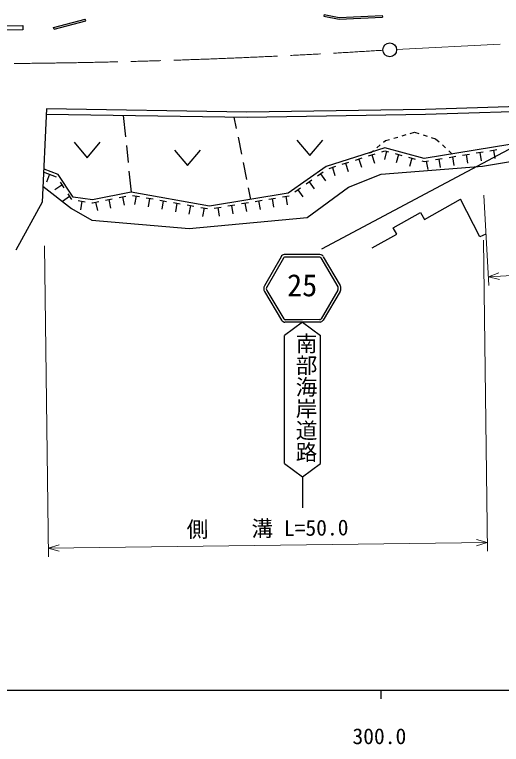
# Model space of a CAD drawing. Units: millimetres, scale not verified. Extents: x 40000 to 680000, y 20000 to 380000.
# Drawn here: x 325617 to 381972, y 198715 to 283170 of the extents above; entities that cross this region are included whole.
import ezdxf
from ezdxf.enums import TextEntityAlignment as Align

# ---------------------------------------------------------------- set-up
doc = ezdxf.new("R2010")
doc.units = ezdxf.units.MM
doc.header["$LTSCALE"] = 1000
doc.linetypes.add('CHAIN', pattern=[18.5, 12, -1.5, 3.5, -1.5])
for name, color, linetype, lineweight in [('M-BGD', 7, 'Continuous', 25), ('M-BMK', 2, 'CHAIN', 13), ('M-BMK-SRVR', 3, 'Continuous', 25), ('M-STR-HTXT', 7, 'Continuous', 13), ('M-STR-STRC', 7, 'Continuous', 25), ('M-TTL-BAND', 7, 'Continuous', 25)]:
    doc.layers.add(name, color=color, linetype=linetype, lineweight=lineweight)
doc.styles.add('@ＭＳ ゴシック', font='')
doc.styles.add('ＭＳ ゴシック', font='')
doc.styles.get('@ＭＳ ゴシック').set_extended_font_data('@MS Gothic')
doc.styles.get('ＭＳ ゴシック').set_extended_font_data('MS Gothic')

msp = doc.modelspace()

# ---------------------------------------------------------------- linework, layer by layer
at = {"layer": 'M-BGD'}
for p, q in [((361458, 283170), (361419, 282974)), ((361419, 282974), (363185, 282625)), ((361458, 283170), (363200, 282826)), ((363200, 282826), (368186, 283056)), ((368186, 283056), (368196, 282856)), ((330131, 281673), (333804, 282646)), ((330182, 281480), (333855, 282452)), ((333855, 282452), (333804, 282646)), ((363185, 282625), (368196, 282856)), ((330182, 281480), (330131, 281673)), ((338204, 271482), (338453, 269035)), ((351011, 271301), (351280, 269976)), ((371429, 269419), (371912, 269558)), ((371912, 269558), (372419, 269403)), ((351480, 268996), (351878, 267036)), ((358285, 268656), (359785, 266856)), ((359785, 266856), (361285, 268656)), ((368328, 268410), (368543, 268591)), ((368543, 268591), (369026, 268729)), ((369506, 268867), (369987, 269005)), ((370468, 269143), (370948, 269281)), ((372897, 269256), (373375, 269110)), ((373854, 268964), (374361, 268809)), ((374361, 268809), (374770, 268430)), ((332525, 268400), (334025, 266600)), ((334025, 266600), (335525, 268400)), ((338555, 268040), (338757, 266050)), ((367562, 267768), (367945, 268089)), ((375136, 268091), (375503, 267751)), ((344142, 267488), (345642, 265688)), ((345642, 265688), (347142, 267488)), ((366601, 266816), (367364, 267056)), ((366669, 267173), (366964, 267266)), ((366964, 267266), (367179, 267446)), ((366983, 266936), (367283, 265982)), ((368127, 267296), (368477, 267406)), ((368686, 267350), (368424, 266385)), ((368477, 267406), (368895, 267293)), ((369667, 267083), (370439, 266873)), ((370053, 266978), (369791, 266013)), ((375870, 267411), (376279, 267032)), ((377486, 266905), (378276, 267034)), ((377881, 266970), (378042, 265983)), ((379065, 267164), (379854, 267293)), ((379460, 267228), (379621, 266241)), ((380644, 267422), (381433, 267552)), ((381039, 267487), (381200, 266500)), ((352077, 266056), (352476, 264096)), ((363549, 265854), (364312, 266095)), ((365075, 266335), (365838, 266575)), ((365457, 266455), (365757, 265501)), ((371211, 266663), (371983, 266454)), ((371597, 266558), (371335, 265593)), ((372755, 266244), (373016, 266173)), ((373016, 266173), (373539, 266258)), ((373277, 266216), (373439, 265229)), ((374328, 266388), (375118, 266517)), ((374723, 266452), (374884, 265466)), ((375907, 266646), (376697, 266776)), ((376302, 266711), (376463, 265724)), ((362023, 265374), (362786, 265614)), ((362404, 265494), (362705, 264540)), ((363930, 265974), (364231, 265021)), ((328920, 264988), (330413, 264412)), ((329666, 264700), (329306, 263767)), ((338858, 265055), (339108, 262608)), ((360686, 264510), (361340, 264972)), ((361013, 264741), (361590, 263924)), ((330877, 263772), (331322, 263107)), ((359379, 263588), (360033, 264049)), ((359706, 263818), (360283, 263001)), ((331100, 263439), (330268, 262884)), ((352675, 263116), (352945, 261791)), ((358072, 262665), (358726, 263126)), ((358399, 262896), (358975, 262079)), ((331989, 262109), (331157, 261554)), ((331766, 262442), (332211, 261776)), ((336141, 261691), (336926, 261847)), ((337710, 262003), (338495, 262159)), ((338103, 262081), (338298, 261100)), ((339280, 262252), (340068, 262113)), ((339674, 262182), (339501, 261198)), ((340856, 261974), (341644, 261835)), ((341250, 261905), (341076, 260920)), ((355050, 261814), (355839, 261945)), ((355444, 261880), (355607, 260893)), ((356628, 262075), (357417, 262206)), ((357023, 262141), (357186, 261154)), ((332988, 261638), (333780, 261521)), ((333384, 261580), (333238, 260590)), ((334571, 261405), (334647, 261394)), ((334647, 261394), (335357, 261535)), ((335002, 261464), (335197, 260483)), ((336533, 261769), (336729, 260788)), ((342432, 261696), (343220, 261557)), ((342826, 261627), (342652, 260642)), ((344007, 261418), (344795, 261279)), ((344401, 261349), (344228, 260364)), ((345583, 261141), (346371, 261002)), ((345977, 261071), (345803, 260086)), ((350314, 261031), (351103, 261161)), ((350709, 261096), (350872, 260109)), ((351893, 261292), (352682, 261422)), ((352287, 261357), (352450, 260370)), ((353471, 261553), (354260, 261684)), ((353866, 261618), (354029, 260632)), ((373059, 259468), (377249, 261803)), ((379469, 257461), (377249, 261803)), ((347159, 260863), (347947, 260724)), ((347553, 260793), (347379, 259808)), ((348735, 260769), (349525, 260900)), ((349130, 260835), (349293, 259848)), ((369449, 258495), (372617, 260261)), ((372617, 260261), (373059, 259468)), ((369861, 257757), (369449, 258495)), ((367006, 256166), (369861, 257757)), ((380155, 257773), (379469, 257461))]:
    msp.add_line(p, q, dxfattribs=at)
msp.add_lwpolyline([(318750, 281829), (326564, 281892), (326568, 281394), (318754, 281332)], close=True, dxfattribs=at)
for points in [[(403190, 273141), (373192, 272196), (352510, 271886), (329293, 272259)], [(329293, 272259), (328801, 261473), (325760, 255928)], [(403200, 272529), (373185, 271613), (352532, 271280), (329263, 271609)], [(403776, 270057), (401904, 269800), (394745, 270057), (373033, 266501), (368470, 267741), (361674, 265600), (357298, 262511), (348197, 261005), (339108, 262608), (334639, 261719), (332416, 262046), (330673, 264655), (329035, 265287)], [(328886, 263325), (332194, 260725), (334557, 259391), (345834, 258432), (359469, 259678), (364277, 263187), (368067, 264696), (379783, 265623), (396043, 268314), (401167, 267729), (404632, 268657)]]:
    msp.add_lwpolyline(points, dxfattribs=at)
at = {"layer": 'M-BMK'}
msp.add_line((369840, 279137), (431400, 282247), dxfattribs=at)
msp.add_arc((318897, 1057020), 779537, 266.41118, 273.62935, dxfattribs=at)
at = {"layer": 'M-BMK-SRVR'}
msp.add_circle((369041, 279097), 800, dxfattribs=at)
at = {"layer": 'M-STR-HTXT'}
for p, q in [((379936, 262268), (380520, 251828)), ((379892, 257068), (380354, 221071)), ((329070, 256416), (329532, 220419)), ((380464, 252827), (405439, 254223)), ((380464, 252827), (381691, 253271)), ((380464, 252827), (381733, 252522)), ((380341, 222071), (379086, 222430)), ((329519, 221419), (380341, 222071)), ((329519, 221419), (330764, 221810)), ((329519, 221419), (330774, 221060)), ((380341, 222071), (379096, 221680))]:
    msp.add_line(p, q, dxfattribs=at)
at = {"layer": 'M-STR-STRC'}
for p, q in [((389848, 271318), (361149, 256044)), ((356470, 255137), (354539, 251795)), ((361346, 255157), (363304, 251831)), ((356729, 254987), (354799, 251645)), ((361087, 255005), (363046, 251679)), ((354548, 251107), (356527, 247800)), ((354805, 251261), (356785, 247954)), ((363042, 251295), (361090, 247972)), ((363301, 251143), (361348, 247820)), ((358940, 247565), (356870, 246027)), ((358940, 247565), (361011, 246027)), ((356870, 231217), (356870, 246027)), ((361011, 231217), (361011, 246027)), ((358940, 229679), (358940, 226091))]:
    msp.add_line(p, q, dxfattribs=at)
for points in [[(360971, 255407), (358907, 255390), (356843, 255390)], [(360938, 255107), (358909, 255090), (356878, 255090)], [(360973, 247581), (358940, 247565), (356905, 247565)], [(360933, 247881), (358938, 247865), (356942, 247865)], [(356870, 231217), (358940, 229679), (361011, 231217)]]:
    msp.add_lwpolyline(points, dxfattribs=at)
for centre, radius, start, end in [((356860, 254964), 427, 92.29572, 156.02366), ((356900, 254900), 191, 96.53703, 152.95737), ((360917, 254917), 191, 27.51575, 83.93609), ((360957, 254981), 427, 24.44946, 88.1774), ((355166, 251459), 711, 151.80974, 209.66878), ((362680, 251490), 412, 330.80435, 28.66338), ((362680, 251490), 711, 330.80435, 28.66338), ((355166, 251459), 412, 151.80974, 209.66878), ((357018, 248166), 612, 216.76349, 259.34701), ((356953, 248068), 203, 214.0004, 273.155), ((360920, 248084), 203, 267.31812, 326.47272), ((360855, 248182), 612, 281.12611, 323.70964)]:
    msp.add_arc(centre, radius, start, end, dxfattribs=at)
at = {"layer": 'M-TTL-BAND'}
for p, q in [((40000, 205000), (579000, 205000)), ((368000, 205000), (368000, 204000))]:
    msp.add_line(p, q, dxfattribs=at)

# ---------------------------------------------------------------- texts
at = {"layer": 'M-STR-HTXT', "style": 'ＭＳ ゴシック'}
msp.add_text('側\u3000\u3000溝 L=50.0', height=1833, rotation=0.734, dxfattribs=at).set_placement((354923, 222245), align=Align.BOTTOM_CENTER)
at = {"layer": 'M-STR-STRC', "style": 'ＭＳ ゴシック'}
msp.add_text('25', height=2566, dxfattribs=at).set_placement((357163, 249798), align=Align.BOTTOM_LEFT)
at = {"layer": 'M-STR-STRC', "style": '@ＭＳ ゴシック'}
for s, p in [('南', (357915, 245128)), ('部', (357915, 242612)), ('海', (357915, 240096)), ('岸', (357915, 237581)), ('道', (357915, 235065)), ('路', (357915, 232550))]:
    msp.add_text(s, height=1833, rotation=270, dxfattribs=at).set_placement(p, align=Align.BOTTOM_CENTER)
at = {"layer": 'M-TTL-BAND', "style": 'ＭＳ ゴシック'}
msp.add_text('300.0', height=1833, dxfattribs=at).set_placement((367844, 198195), align=Align.BOTTOM_CENTER)

doc.saveas('drawing.dxf')
